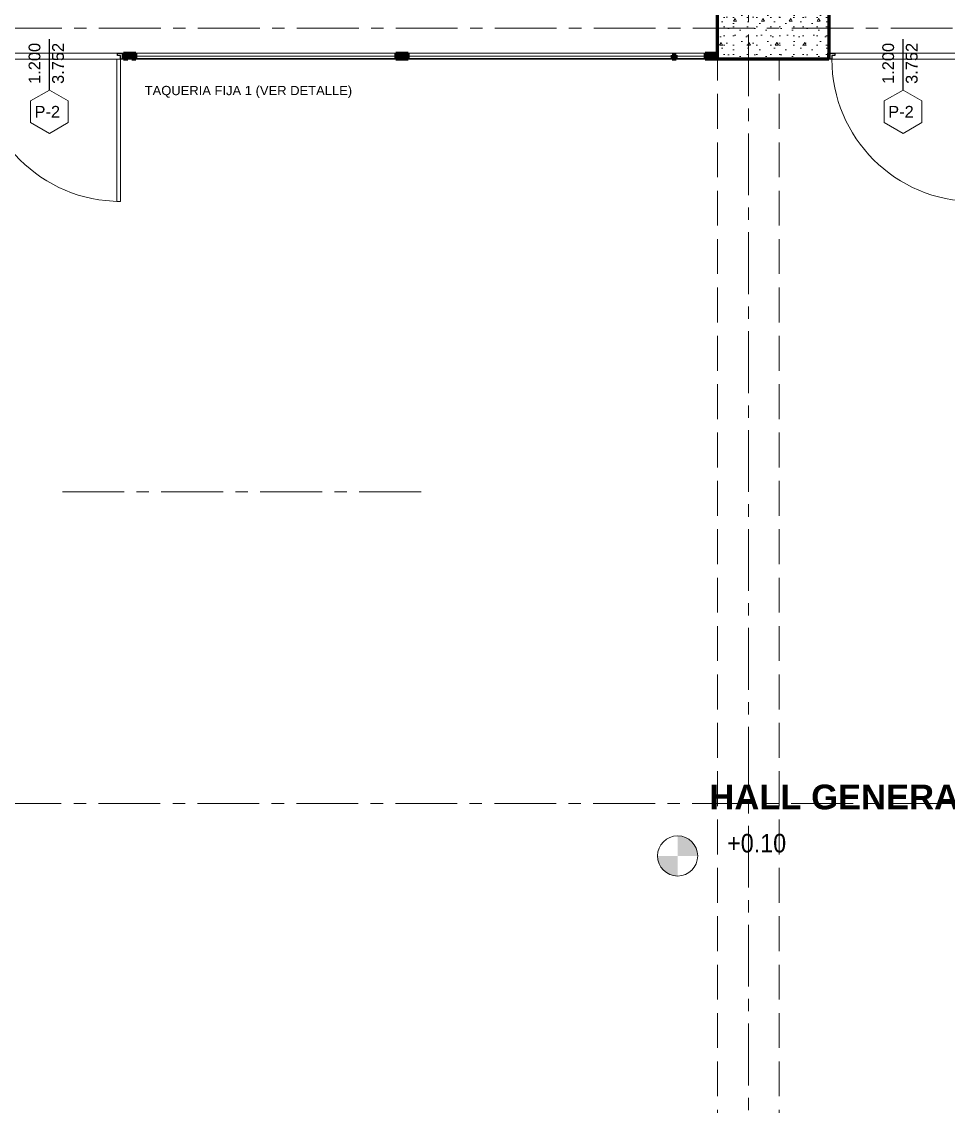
# Model space of a CAD drawing. Header units: inches. Extents: x 2704.1 to 2801.6, y 2415.6 to 2497.
# Drawn here: x 2723.3 to 2730.79, y 2446.62 to 2455.39 of the extents above; entities that cross this region are included whole.
import ezdxf

# ---------------------------------------------------------------- set-up
doc = ezdxf.new("R2010")
doc.units = ezdxf.units.IN
doc.set_wipeout_variables(frame=1)
for name, pattern in [('Hidden Line', [0.391222, 0.282222, -0.109]), ('Punto & Raya', [0.65, 0.5, -0.075, 0, -0.075]), ('Wipeout_Contour', [1, 0, -1])]:
    doc.linetypes.add(name, pattern=pattern)
for name, color, linetype in [('02 _ ARQ _ ALB _ Ejes Generales', 7, 'Continuous'), ('02 _ ARQ _ ALB _ Muros Interiores', 7, 'Continuous'), ('02 _ ARQ _ ZON _ Espacio.3D', 7, 'Continuous'), ('08 _ STR _ EXT _ 06 Columnas', 7, 'Continuous'), ('08 _ STR _ EXT _ 09 Vigas', 7, 'Continuous'), ('Acabado - Muros', 7, 'Continuous'), ('Marcador - Secciones', 251, 'Continuous'), ('Notas - Etiquetas', 251, 'Continuous'), ('Notas - Textos', 7, 'Continuous')]:
    doc.layers.add(name, color=color, linetype=linetype)
doc.styles.add('Estilo_Generado_1', font='swisseb.ttf')
doc.styles.add('Estilo_Generado_4', font='swisse.ttf')

msp = doc.modelspace()

# ---------------------------------------------------------------- hatches: boundary and pattern name
at = {"linetype": 'Continuous', "lineweight": 13, "true_color": 0x636466}
for points in [[(2728.6037, 2448.6424), (2728.7662, 2448.6424), (2728.7539, 2448.7046), (2728.7186, 2448.7573), (2728.6659, 2448.7925), (2728.6037, 2448.8049)], [(2728.6037, 2448.6424), (2728.4412, 2448.6424), (2728.4536, 2448.5802), (2728.4888, 2448.5275), (2728.5415, 2448.4923), (2728.6037, 2448.4799)]]:
    msp.add_hatch(color=251, dxfattribs=at).paths.add_polyline_path(points)
at = {"layer": '08 _ STR _ EXT _ 06 Columnas', "linetype": 'Continuous', "lineweight": 9}
h = msp.add_hatch(dxfattribs=at)
h.set_pattern_fill('HORMIGÓN_EN_MASA_0002', style=0, pattern_type=2)
h.set_pattern_definition([(0, (2712.85563, 2425.38577), (0, 0.3897114), [0.024375, -0.200625]), (0, (2712.96813, 2425.58063), (0, 0.3897114), [0.024375, -0.200625]), (60, (2712.85563, 2425.38577), (-0.3375, 0.1948557), [0.024375, -0.200625]), (60, (2713.08063, 2425.38577), (-0.3375, 0.1948557), [0.024375, -0.200625]), (120, (2712.88, 2425.38577), (0.3375, 0.1948557), [0.024375, -0.200625]), (120, (2713.105, 2425.38577), (0.3375, 0.1948557), [0.024375, -0.200625]), (0, (2712.85563, 2425.42327), (0, 0.075), [0, -0.075, 0, -0.1125]), (45, (2712.89313, 2425.42327), (-0.05303301, 0.05303301), [0, -0.05625, 0, -0.09375])])
h.paths.add_polyline_path([(2729.8256, 2455.0858), (2729.8256, 2455.5857), (2729.4256, 2455.5858), (2729.4256, 2456.3859), (2728.9256, 2456.386), (2728.9256, 2455.0858)])

# ---------------------------------------------------------------- linework, layer by layer
at = {"color": 251, "linetype": 'Continuous', "lineweight": 13, "true_color": 0x636466}
msp.add_circle((2728.6037, 2448.6424), 0.1625, dxfattribs=at)
at = {"layer": '02 _ ARQ _ ALB _ Ejes Generales', "color": 251, "linetype": 'Punto & Raya', "lineweight": 13}
for p, q in [((2729.1756, 2471.2858), (2729.1756, 2427.4358)), ((2768.4256, 2455.3358), (2717.701, 2455.3358)), ((2723.6305, 2451.5858), (2726.6305, 2451.5858))]:
    msp.add_line(p, q, dxfattribs=at)
at = {"layer": '02 _ ARQ _ ALB _ Muros Interiores', "color": 152, "linetype": 'Continuous', "lineweight": 25}
for p, q in [((2723.5256, 2454.8358), (2723.5256, 2455.2483)), ((2730.4256, 2454.8358), (2730.4256, 2455.2483))]:
    msp.add_line(p, q, dxfattribs=at)
at = {"layer": '02 _ ARQ _ ALB _ Muros Interiores', "color": 165, "linetype": 'Continuous', "lineweight": 15}
for p, q in [((2724.1006, 2455.0858), (2724.0706, 2455.0858)), ((2724.0706, 2455.0858), (2724.0706, 2453.9358)), ((2724.1006, 2453.9358), (2724.1006, 2455.0858)), ((2724.0706, 2453.9358), (2724.1006, 2453.9358))]:
    msp.add_line(p, q, dxfattribs=at)
at = {"layer": '02 _ ARQ _ ALB _ Muros Interiores', "color": 165, "linetype": 'Continuous', "lineweight": 25}
for p, q in [((2724.0756, 2455.1158), (2724.0756, 2455.1358)), ((2724.0756, 2455.1358), (2724.1256, 2455.1358)), ((2724.1006, 2455.1158), (2724.0756, 2455.1158)), ((2724.1006, 2455.0858), (2724.1006, 2455.1158)), ((2724.1256, 2455.0858), (2724.1006, 2455.0858)), ((2724.1256, 2455.1358), (2724.1256, 2455.0858)), ((2729.8256, 2455.0858), (2729.8256, 2455.1358)), ((2729.8256, 2455.1358), (2729.8756, 2455.1358)), ((2729.8506, 2455.0858), (2729.8256, 2455.0858)), ((2729.8756, 2455.1158), (2729.8506, 2455.1158)), ((2729.8506, 2455.1158), (2729.8506, 2455.0858)), ((2729.8756, 2455.1358), (2729.8756, 2455.1158))]:
    msp.add_line(p, q, dxfattribs=at)
at = {"layer": '02 _ ARQ _ ALB _ Muros Interiores', "color": 7, "linetype": 'Continuous', "lineweight": 80}
for p, q in [((2724.1256, 2455.0858), (2724.1256, 2455.1358)), ((2729.8256, 2455.0858), (2729.8256, 2455.1358))]:
    msp.add_line(p, q, dxfattribs=at)
at = {"layer": '02 _ ARQ _ ALB _ Muros Interiores', "color": 251, "linetype": 'Continuous', "lineweight": 13, "flags": 128}
for points in [[(2723.5256, 2454.4858), (2723.6772, 2454.5733), (2723.6772, 2454.7483), (2723.5256, 2454.8358), (2723.374, 2454.7483), (2723.374, 2454.5733)], [(2730.4256, 2454.4858), (2730.5772, 2454.5733), (2730.5772, 2454.7483), (2730.4256, 2454.8358), (2730.274, 2454.7483), (2730.274, 2454.5733)]]:
    msp.add_lwpolyline(points, close=True, dxfattribs=at)
at = {"layer": '02 _ ARQ _ ALB _ Muros Interiores', "color": 175, "linetype": 'Continuous', "lineweight": 15}
for centre in [(2724.1006, 2455.0858), (2731.0006, 2455.0858)]:
    msp.add_arc(centre, 1.15, 180, 270, dxfattribs=at)
at = {"layer": '02 _ ARQ _ ZON _ Espacio.3D', "color": 254, "linetype": 'Continuous', "lineweight": 0, "flags": 128}
for points in [[(2721.1056, 2456.3389), (2722.4256, 2456.3389), (2722.4256, 2455.5858), (2722.9256, 2455.5858), (2722.9256, 2455.1358), (2728.9256, 2455.1358), (2728.9256, 2456.386), (2729.3756, 2456.386), (2729.3755, 2464.3858), (2728.9255, 2464.3858), (2728.9256, 2465.2858), (2722.8256, 2465.2858), (2722.8256, 2464.7858), (2722.4256, 2464.7858), (2722.4256, 2464.3858), (2721.9256, 2464.3858), (2721.9256, 2459.2058), (2721.1056, 2459.2058)], [(2729.4256, 2464.7858), (2729.4256, 2464.3858), (2729.4256, 2456.3859), (2729.4256, 2455.5857), (2729.8256, 2455.5857), (2729.8256, 2455.1358), (2735.9256, 2455.1358), (2735.9256, 2456.186), (2736.0506, 2456.186), (2736.0506, 2464.3858), (2735.9256, 2464.3858), (2735.9256, 2464.7858), (2735.5256, 2464.7858), (2735.5256, 2465.0358), (2729.8256, 2465.0358), (2729.8256, 2464.7858)]]:
    msp.add_lwpolyline(points, close=True, dxfattribs=at)
msp.add_lwpolyline([(2736.8256, 2455.0858), (2721.9256, 2455.0858), (2721.9256, 2442.7858), (2736.8256, 2442.7858)], dxfattribs=at)
at = {"layer": '08 _ STR _ EXT _ 06 Columnas', "color": 7, "linetype": 'Continuous', "lineweight": 80, "flags": 128}
msp.add_lwpolyline([(2729.8256, 2455.0858), (2728.9256, 2455.0858), (2728.9256, 2456.386), (2729.4256, 2456.3859), (2729.4256, 2455.5858), (2729.8256, 2455.5857)], close=True, dxfattribs=at)
at = {"layer": '08 _ STR _ EXT _ 09 Vigas', "color": 251, "linetype": 'Hidden Line', "lineweight": 13}
for p, q in [((2728.9256, 2442.7858), (2728.9256, 2455.0858)), ((2729.4256, 2442.7858), (2729.4256, 2455.0858))]:
    msp.add_line(p, q, dxfattribs=at)
at = {"layer": 'Acabado - Muros', "color": 7, "linetype": 'Continuous', "lineweight": 60}
for p, q in [((2724.1256, 2455.1358), (2724.1256, 2455.0858)), ((2728.9256, 2455.1358), (2728.9256, 2455.0858))]:
    msp.add_line(p, q, dxfattribs=at)
at = {"layer": 'Marcador - Secciones', "color": 251, "linetype": 'Punto & Raya', "lineweight": 13}
msp.add_line((2717.5223, 2449.0673), (2741.8082, 2449.0673), dxfattribs=at)

# ---------------------------------------------------------------- texts
at = {"color": 251, "lineweight": 13, "true_color": 0x636466, "insert": (2729.0037, 2448.6685), "char_height": 0.15, "attachment_point": 7, "style": 'Estilo_Generado_4'}
msp.add_mtext('\\A1;{\\W0.900000x;\\pql;\\fSwis721 Ex BT|b0|i0|c0|p34;+0.10}', dxfattribs=at)
at = {"layer": '02 _ ARQ _ ALB _ Muros Interiores', "color": 251, "lineweight": 25, "char_height": 0.095, "attachment_point": 7, "rotation": 90, "style": 'Estilo_Generado_4'}
for s, insert in [('\\A1;{\\pql;\\pt0;\\fSwis721 Ex BT|b0|i0|c0|p34;1.200\\fSwis721 Ex BT|b0|i0|c0|p34;\\A1{\\H.66x;\\S^  ;}\\fSwis721 Ex BT|b0|i0|c0|p34;\\fSwis721 Ex BT|b0|i0|c0|p34;}', (2723.4806, 2454.8858)), ('\\A1;{\\pql;\\pt0;\\fSwis721 Ex BT|b0|i0|c0|p34;3.752\\fSwis721 Ex BT|b0|i0|c0|p34;\\A1{\\H.66x;\\S^  ;}\\fSwis721 Ex BT|b0|i0|c0|p34;\\fSwis721 Ex BT|b0|i0|c0|p34;}', (2723.6706, 2454.8858)), ('\\A1;{\\pql;\\pt0;\\fSwis721 Ex BT|b0|i0|c0|p34;1.200\\fSwis721 Ex BT|b0|i0|c0|p34;\\A1{\\H.66x;\\S^  ;}\\fSwis721 Ex BT|b0|i0|c0|p34;\\fSwis721 Ex BT|b0|i0|c0|p34;}', (2730.3806, 2454.8858)), ('\\A1;{\\pql;\\pt0;\\fSwis721 Ex BT|b0|i0|c0|p34;3.752\\fSwis721 Ex BT|b0|i0|c0|p34;\\A1{\\H.66x;\\S^  ;}\\fSwis721 Ex BT|b0|i0|c0|p34;\\fSwis721 Ex BT|b0|i0|c0|p34;}', (2730.5706, 2454.8858))]:
    msp.add_mtext(s, dxfattribs=dict(at, insert=insert))
at = {"layer": '02 _ ARQ _ ALB _ Muros Interiores', "color": 251, "lineweight": 25, "char_height": 0.095, "attachment_point": 7, "style": 'Estilo_Generado_4'}
for insert in [(2723.4057, 2454.6133), (2730.3057, 2454.6133)]:
    msp.add_mtext('\\A1;{\\pql;\\pt0;\\fSwis721 Ex BT|b0|i0|c0|p34;P-2\\fSwis721 Ex BT|b0|i0|c0|p34;\\fSwis721 Ex BT|b0|i0|c0|p34;\\fSwis721 Ex BT|b0|i0|c0|p34;}', dxfattribs=dict(at, insert=insert))
at = {"layer": 'Notas - Etiquetas', "color": 8, "linetype": 'Continuous', "lineweight": 13, "insert": (2724.2961, 2454.8212), "char_height": 0.075, "attachment_point": 4, "style": 'Estilo_Generado_4'}
msp.add_mtext('\\A1;{\\pql;\\fSwis721 Ex BT|b0|i0|c0|p34;TAQUERIA FIJA 1 (VER DETALLE)\\fSwis721 Ex BT|b0|i0|c0|p34; }', dxfattribs=at)
at = {"layer": 'Notas - Textos', "color": 251, "linetype": 'Continuous', "lineweight": 13, "insert": (2729.9547, 2449.219), "char_height": 0.2, "attachment_point": 2, "style": 'Estilo_Generado_1'}
msp.add_mtext('\\A1;{\\pqc;\\fSwis721 Ex BT|b1|i0|c0|p34;HALL GENERAL}', dxfattribs=at)

# ---------------------------------------------------------------- next in the draw order: wipeouts: each hides what was drawn before it
at = {"color": 254, "linetype": 'Wipeout_Contour', "lineweight": 0, "ltscale": 128.911582}
msp.add_wipeout([(2724.2256, 2455.0858), (2726.3256, 2455.0858), (2726.3256, 2455.1358), (2724.2256, 2455.1358)], dxfattribs=at).dxf.layer = 'Acabado - Muros'
at = {"color": 254, "linetype": 'Wipeout_Contour', "lineweight": 0, "ltscale": 202.721647}
msp.add_wipeout([(2728.5756, 2455.1188), (2728.5921, 2455.1188), (2728.5921, 2455.0858), (2728.8256, 2455.0858), (2728.8256, 2455.1358), (2728.5756, 2455.1358)], dxfattribs=at).dxf.layer = 'Acabado - Muros'

# ---------------------------------------------------------------- next in the draw order: linework, layer by layer
at = {"layer": 'Acabado - Muros', "color": 251, "linetype": 'Continuous', "lineweight": 13, "flags": 128}
for points in [[(2724.2256, 2455.1358), (2726.3256, 2455.1358)], [(2724.2256, 2455.0858), (2726.3256, 2455.0858)]]:
    msp.add_lwpolyline(points, dxfattribs=at)

# ---------------------------------------------------------------- next in the draw order: wipeouts: each hides what was drawn before it
at = {"color": 254, "linetype": 'Wipeout_Contour', "lineweight": 0, "ltscale": 199.673113}
msp.add_wipeout([(2726.4256, 2455.1358), (2726.4256, 2455.0858), (2728.5591, 2455.0858), (2728.5591, 2455.1188), (2728.5756, 2455.1188), (2728.5756, 2455.1358)], dxfattribs=at).dxf.layer = 'Acabado - Muros'

# ---------------------------------------------------------------- next in the draw order: linework, layer by layer
at = {"layer": 'Acabado - Muros', "color": 251, "linetype": 'Continuous', "lineweight": 13, "flags": 128}
for points in [[(2726.4256, 2455.1358), (2728.8256, 2455.1358)], [(2726.4256, 2455.0858), (2728.5591, 2455.0858)], [(2728.5921, 2455.0858), (2728.8256, 2455.0858)]]:
    msp.add_lwpolyline(points, dxfattribs=at)

# ---------------------------------------------------------------- next in the draw order: wipeouts: each hides what was drawn before it
at = {"color": 254, "linetype": 'Wipeout_Contour', "lineweight": 0, "ltscale": 128.850743}
msp.add_wipeout([(2726.3256, 2455.0908), (2726.3256, 2455.1108), (2724.1921, 2455.1108), (2724.1921, 2455.0908)], dxfattribs=at).dxf.layer = 'Acabado - Muros'

# ---------------------------------------------------------------- next in the draw order: hatches: boundary and pattern name
at = {"layer": 'Acabado - Muros', "linetype": 'Continuous', "lineweight": 0}
for points in [[(2724.2256, 2455.0858), (2724.2256, 2455.1358), (2724.1256, 2455.1358), (2724.1256, 2455.0858)], [(2724.1921, 2455.1188), (2724.1591, 2455.1188), (2724.1591, 2455.0858), (2724.1921, 2455.0858)]]:
    msp.add_hatch(color=254, dxfattribs=at).paths.add_polyline_path(points)

# ---------------------------------------------------------------- next in the draw order: linework, layer by layer
at = {"layer": 'Acabado - Muros', "color": 7, "linetype": 'Continuous', "lineweight": 60}
for p, q in [((2724.2256, 2455.1358), (2724.1256, 2455.1358)), ((2724.1591, 2455.0858), (2724.1256, 2455.0858)), ((2724.1591, 2455.1188), (2724.1591, 2455.0858)), ((2724.1921, 2455.1188), (2724.1591, 2455.1188)), ((2724.1921, 2455.1188), (2724.1921, 2455.0858)), ((2724.2256, 2455.0858), (2724.1921, 2455.0858)), ((2724.2256, 2455.1358), (2724.2256, 2455.0858)), ((2726.3256, 2455.1358), (2726.3256, 2455.0858))]:
    msp.add_line(p, q, dxfattribs=at)
at = {"layer": 'Acabado - Muros', "color": 7, "linetype": 'Continuous', "lineweight": 13, "flags": 128}
msp.add_lwpolyline([(2726.3256, 2455.0908), (2726.3256, 2455.1108), (2724.1921, 2455.1108), (2724.1921, 2455.0908)], close=True, dxfattribs=at)

# ---------------------------------------------------------------- next in the draw order: wipeouts: each hides what was drawn before it
at = {"color": 254, "linetype": 'Wipeout_Contour', "lineweight": 0, "ltscale": 134.730128}
msp.add_wipeout([(2728.8256, 2455.0908), (2728.8256, 2455.1108), (2728.5921, 2455.1108), (2728.5921, 2455.0908)], dxfattribs=at).dxf.layer = 'Acabado - Muros'

# ---------------------------------------------------------------- next in the draw order: hatches: boundary and pattern name
at = {"layer": 'Acabado - Muros', "linetype": 'Continuous', "lineweight": 0}
msp.add_hatch(color=254, dxfattribs=at).paths.add_polyline_path([(2728.8256, 2455.0858), (2728.9256, 2455.0858), (2728.9256, 2455.1358), (2728.8256, 2455.1358)])

# ---------------------------------------------------------------- next in the draw order: linework, layer by layer
at = {"layer": 'Acabado - Muros', "color": 7, "linetype": 'Continuous', "lineweight": 60}
for p, q in [((2728.8256, 2455.1358), (2728.8256, 2455.0858)), ((2728.9256, 2455.1358), (2728.8256, 2455.1358)), ((2728.9256, 2455.0858), (2728.8256, 2455.0858))]:
    msp.add_line(p, q, dxfattribs=at)
at = {"layer": 'Acabado - Muros', "color": 7, "linetype": 'Continuous', "lineweight": 13, "flags": 128}
msp.add_lwpolyline([(2728.8256, 2455.0908), (2728.8256, 2455.1108), (2728.5921, 2455.1108), (2728.5921, 2455.0908)], close=True, dxfattribs=at)

# ---------------------------------------------------------------- next in the draw order: wipeouts: each hides what was drawn before it
at = {"color": 254, "linetype": 'Wipeout_Contour', "lineweight": 0, "ltscale": 132.541521}
msp.add_wipeout([(2728.5591, 2455.0908), (2728.5591, 2455.1108), (2726.4256, 2455.1108), (2726.4256, 2455.0908)], dxfattribs=at).dxf.layer = 'Acabado - Muros'

# ---------------------------------------------------------------- next in the draw order: hatches: boundary and pattern name
at = {"layer": 'Acabado - Muros', "linetype": 'Continuous', "lineweight": 0}
for points in [[(2726.4256, 2455.1358), (2726.3256, 2455.1358), (2726.3256, 2455.0858), (2726.4256, 2455.0858)], [(2728.5921, 2455.1188), (2728.5591, 2455.1188), (2728.5591, 2455.0858), (2728.5921, 2455.0858)]]:
    msp.add_hatch(color=254, dxfattribs=at).paths.add_polyline_path(points)

# ---------------------------------------------------------------- next in the draw order: linework, layer by layer
at = {"layer": '08 _ STR _ EXT _ 09 Vigas', "color": 251, "linetype": 'Hidden Line', "lineweight": 13}
msp.add_line((2722.4256, 2455.0858), (2763.9256, 2455.0858), dxfattribs=at)
at = {"layer": 'Acabado - Muros', "color": 7, "linetype": 'Continuous', "lineweight": 60}
for p, q in [((2726.4256, 2455.1358), (2726.3256, 2455.1358)), ((2726.4256, 2455.0858), (2726.3256, 2455.0858)), ((2726.4256, 2455.1358), (2726.4256, 2455.0858)), ((2728.5921, 2455.1188), (2728.5591, 2455.1188)), ((2728.5591, 2455.1188), (2728.5591, 2455.0858)), ((2728.5921, 2455.0858), (2728.5591, 2455.0858)), ((2728.5921, 2455.1188), (2728.5921, 2455.0858))]:
    msp.add_line(p, q, dxfattribs=at)
at = {"layer": 'Acabado - Muros', "color": 7, "linetype": 'Continuous', "lineweight": 13, "flags": 128}
msp.add_lwpolyline([(2728.5591, 2455.0908), (2728.5591, 2455.1108), (2726.4256, 2455.1108), (2726.4256, 2455.0908)], close=True, dxfattribs=at)

doc.saveas('drawing.dxf')
